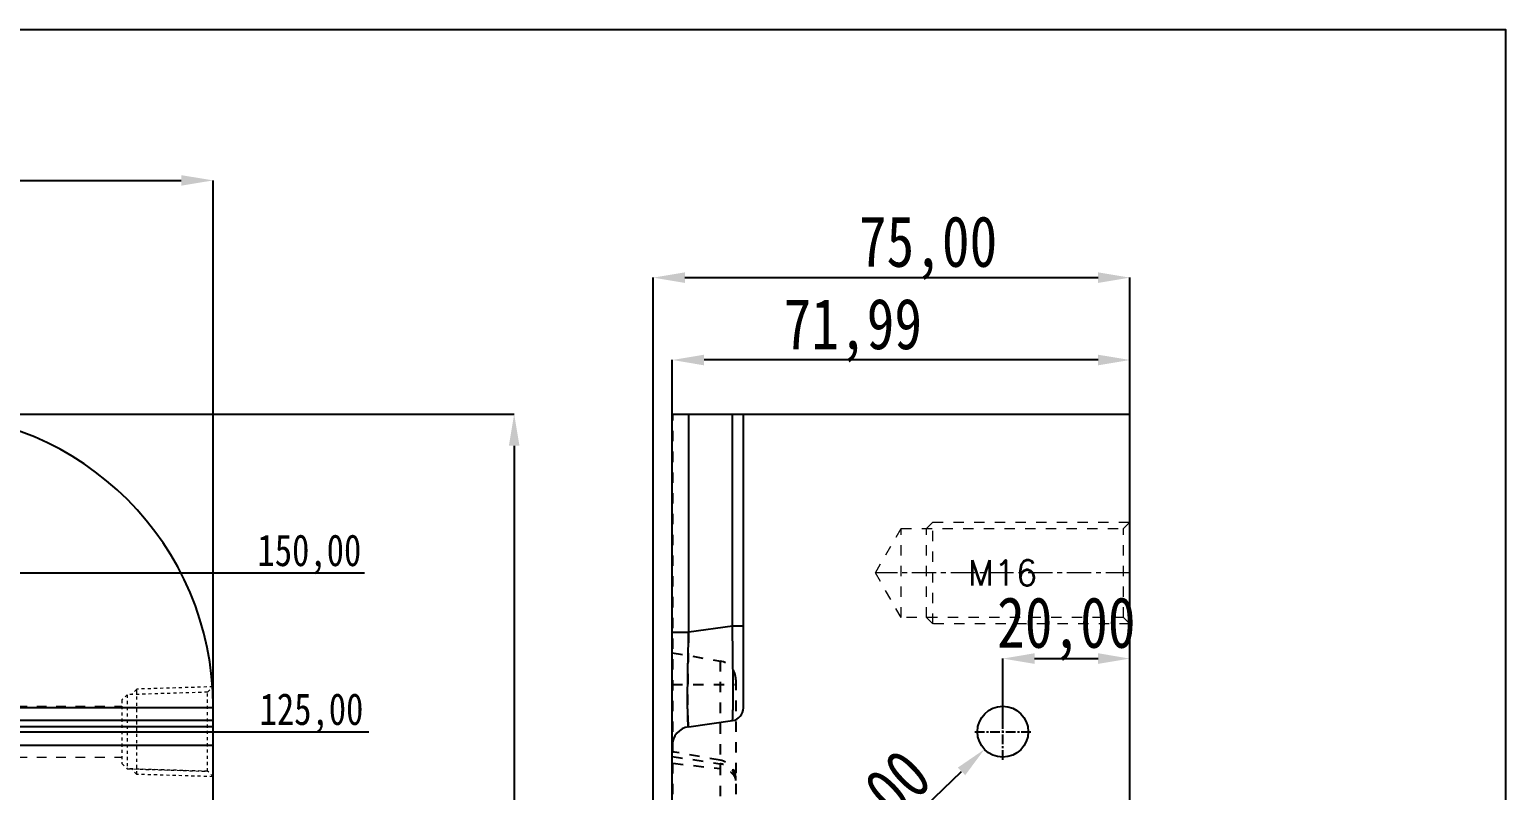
# Model space of a CAD drawing. Header units: millimetres. Extents: x 1727 to 4210, y -6182 to 759.
# Drawn here: x 2743.4 to 2975.6, y -2592 to -2472.3 of the extents above; entities that cross this region are included whole.
import ezdxf
from ezdxf.enums import TextEntityAlignment as Align

# ---------------------------------------------------------------- set-up
doc = ezdxf.new("R2010")
doc.units = ezdxf.units.MM
doc.header["$LTSCALE"] = 16.335
doc.header["$PDMODE"] = 3
doc.header["$PDSIZE"] = 0.3125
doc.linetypes.add('CENTER', pattern=[0.6, 0.375, -0.075, 0.075, -0.075])
doc.linetypes.add('HIDDEN', pattern=[0.2, 0.1, -0.1])
doc.layers.get('0').update_dxf_attribs({"linetype": 'CONTINUOUS'})
doc.layers.get('Defpoints').update_dxf_attribs({"linetype": 'CONTINUOUS'})
for name, color, linetype, lineweight in [('cool', 153, 'HIDDEN', 9), ('dim', 82, 'CONTINUOUS', 9), ('screw', 33, 'CONTINUOUS', 13)]:
    doc.layers.add(name, color=color, linetype=linetype, lineweight=lineweight)
doc.layers.add('DEFAULT_2', color=8, linetype='HIDDEN')
doc.styles.get("Standard").update_dxf_attribs({"font": 'txt', "width": 0.8})
doc.styles.add('TXT', font='txt.shx', dxfattribs={"bigfont": 'gbcbig.shx'})
doc.dimstyles.new('mold', dxfattribs={"dimtxt": 8, "dimasz": 5, "dimexe": 0, "dimexo": 0, "dimgap": 0, "dimtad": 1, "dimzin": 1, "dimtxsty": 'Standard', "dimcen": 0, "dimclrd": 4, "dimclre": 4, "dimclrt": 6, "dimazin": 0, "dimtfac": 1, "dimtofl": 0, "dimtmove": 0, "dimatfit": 3, "dimfxl": 0, "dimarcsym": 0})

# ---------------------------------------------------------------- blocks, each defined once
blk = doc.blocks.new('*D314')
at = {"color": 4, "lineweight": -2}
for p, q in [((2841.48, -2674.61), (2841.48, -2511.31)), ((2846.48, -2511.31), (2911.48, -2511.31)), ((2916.48, -2637.62), (2916.48, -2511.31))]:
    blk.add_line(p, q, dxfattribs=at)
at = {"color": 4}
for points in [[(2846.48, -2510.48), (2846.48, -2512.14), (2841.48, -2511.31)], [(2911.48, -2510.48), (2911.48, -2512.14), (2916.48, -2511.31)]]:
    blk.add_solid(points, dxfattribs=at)
at = {"layer": 'Defpoints', "color": 0}
for p in [(2916.48, -2511.31), (2916.48, -2637.62), (2841.48, -2674.61)]:
    blk.add_point(p, dxfattribs=at)
at = {"color": 6, "insert": (2884.73, -2506.64), "char_height": 8, "attachment_point": 5}
blk.add_mtext('75,00', dxfattribs=at)
blk = doc.blocks.new('*D315')
at = {"color": 4, "lineweight": -2}
for p, q in [((2844.5, -2537.81), (2844.5, -2524.27)), ((2911.48, -2524.27), (2849.5, -2524.27)), ((2916.48, -2532.77), (2916.48, -2524.27))]:
    blk.add_line(p, q, dxfattribs=at)
at = {"color": 4}
for points in [[(2849.5, -2523.44), (2849.5, -2525.11), (2844.5, -2524.27)], [(2911.48, -2523.44), (2911.48, -2525.11), (2916.48, -2524.27)]]:
    blk.add_solid(points, dxfattribs=at)
at = {"layer": 'Defpoints', "color": 0}
for p in [(2844.5, -2524.27), (2916.48, -2532.77), (2844.5, -2537.81)]:
    blk.add_point(p, dxfattribs=at)
at = {"color": 6, "insert": (2872.9, -2519.61), "char_height": 8, "attachment_point": 5}
blk.add_mtext('71,99', dxfattribs=at)
blk = doc.blocks.new('cool_jt_f12')
at = {"layer": 'cool', "ltscale": 0.3}
for p, q in [((0, 7.0785), (0.856, 6.2225)), ((0, 7.0785), (12, 6.7035)), ((0.856, 6.2225), (0.856, -6.2225)), ((13.5, 5.827375), (0.856, 6.2225)), ((0.856, 6.2225), (13.5, 5.827375)), ((12, 6.7035), (12.856, 5.8475)), ((12, 6.7035), (12, -6.7035)), ((14.327375, 5), (13.5, 5.827375)), ((13.5, -5.827375), (13.5, 5.827375)), ((14.327375, -5), (14.327375, 5)), ((0.856, -6.2225), (0, -7.0785)), ((0, -7.0785), (12, -6.7035)), ((0.856, -6.2225), (13.5, -5.827375)), ((12, -6.7035), (12.856, -5.8475)), ((13.5, -5.827375), (14.327375, -5))]:
    blk.add_line(p, q, dxfattribs=at)
blk = doc.blocks.new('124')
at = {"layer": 'cool', "ltscale": 0.932966}
for p, q in [((10.14, -1344.71), (401.48, -1344.71)), ((10.14, -1352.71), (401.48, -1352.71))]:
    blk.add_line(p, q, dxfattribs=at)
at = {"layer": 'cool', "color": 1, "linetype": 'CENTER', "ltscale": 0.621977}
blk.add_line((-4.19, -1348.71), (415.81, -1348.71), dxfattribs=at)
at = {"layer": 'cool', "ltscale": 0.932966, "rotation": 180}
blk.add_blockref('cool_jt_f12', (415.81, -1348.71), dxfattribs=at)
blk = doc.blocks.new('*D326')
at = {"color": 4, "lineweight": -2}
for p, q in [((2896.48, -2580.92), (2896.48, -2571.26)), ((2901.48, -2571.26), (2911.48, -2571.26)), ((2916.48, -2579.19), (2916.48, -2571.26))]:
    blk.add_line(p, q, dxfattribs=at)
at = {"color": 4}
for points in [[(2901.48, -2570.42), (2901.48, -2572.09), (2896.48, -2571.26)], [(2911.48, -2570.42), (2911.48, -2572.09), (2916.48, -2571.26)]]:
    blk.add_solid(points, dxfattribs=at)
at = {"layer": 'Defpoints', "color": 0}
for p in [(2916.48, -2571.26), (2916.48, -2579.19), (2896.48, -2580.92)]:
    blk.add_point(p, dxfattribs=at)
at = {"color": 6, "insert": (2906.48, -2566.59), "char_height": 8, "attachment_point": 5}
blk.add_mtext('20,00', dxfattribs=at)
blk = doc.blocks.new('*D327')
at = {"color": 4, "lineweight": -2}
blk.add_line((2868.71, -2609.48), (2889.99, -2589.01), dxfattribs=at)
at = {"color": 4}
blk.add_solid([(2889.42, -2588.41), (2890.57, -2589.61), (2893.6, -2585.54)], dxfattribs=at)
at = {"layer": 'Defpoints', "color": 0}
for p in [(2899.37, -2580), (2893.6, -2585.54)]:
    blk.add_point(p, dxfattribs=at)
at = {"color": 6, "insert": (2874.31, -2597.61), "char_height": 8, "attachment_point": 5, "rotation": 43.8741}
blk.add_mtext('∅8,00', dxfattribs=at)
blk = doc.blocks.new('*D523')
at = {"color": 4, "lineweight": -2}
for p, q in [((2352.27, -2598.28), (2352.27, -2496.01)), ((2357.27, -2496.01), (2767.27, -2496.01)), ((2772.27, -2598.28), (2772.27, -2496.01))]:
    blk.add_line(p, q, dxfattribs=at)
at = {"color": 4}
for points in [[(2357.27, -2495.18), (2357.27, -2496.84), (2352.27, -2496.01)], [(2767.27, -2495.18), (2767.27, -2496.84), (2772.27, -2496.01)]]:
    blk.add_solid(points, dxfattribs=at)
at = {"layer": 'Defpoints', "color": 0}
for p in [(2772.27, -2496.01), (2352.27, -2598.28), (2772.27, -2598.28)]:
    blk.add_point(p, dxfattribs=at)
at = {"color": 6, "insert": (2575.04, -2491.34), "char_height": 8, "attachment_point": 5}
blk.add_mtext('420,00', dxfattribs=at)
blk = doc.blocks.new('*D524')
at = {"color": 4, "lineweight": -2}
for p, q in [((2713.22, -2532.77), (2819.63, -2532.77)), ((2819.63, -2537.77), (2819.63, -2877.77)), ((2704.39, -2882.77), (2819.63, -2882.77))]:
    blk.add_line(p, q, dxfattribs=at)
at = {"color": 4}
for points in [[(2818.8, -2537.77), (2820.46, -2537.77), (2819.63, -2532.77)], [(2818.8, -2877.77), (2820.46, -2877.77), (2819.63, -2882.77)]]:
    blk.add_solid(points, dxfattribs=at)
at = {"layer": 'Defpoints', "color": 0}
for p in [(2713.22, -2532.77), (2704.39, -2882.77), (2819.63, -2882.77)]:
    blk.add_point(p, dxfattribs=at)
at = {"color": 6, "insert": (2814.96, -2677.07), "char_height": 8, "attachment_point": 5, "rotation": 90}
blk.add_mtext('350,00', dxfattribs=at)
blk = doc.blocks.new('*D573')
at = {"layer": 'Defpoints', "color": 0}
for p in [(2741.07, -2557.77), (2778.75, -2557.77), (2562.27, -2707.77)]:
    blk.add_point(p, dxfattribs=at)
at = {"layer": 'dim', "color": 4, "lineweight": -2}
blk.add_line((2741.07, -2557.77), (2796.08, -2557.77), dxfattribs=at)
at = {"layer": 'dim', "color": 6, "insert": (2787.42, -2554.85), "char_height": 5, "attachment_point": 5}
blk.add_mtext('150,00', dxfattribs=at)
blk = doc.blocks.new('*D574')
at = {"layer": 'Defpoints', "color": 0}
for p in [(2721.39, -2582.77), (2778.75, -2582.77), (2562.27, -2707.77)]:
    blk.add_point(p, dxfattribs=at)
at = {"layer": 'dim', "color": 4, "lineweight": -2}
blk.add_line((2721.39, -2582.77), (2796.75, -2582.77), dxfattribs=at)
at = {"layer": 'dim', "color": 6, "insert": (2787.75, -2579.85), "char_height": 5, "attachment_point": 5}
blk.add_mtext('125,00', dxfattribs=at)

msp = doc.modelspace()

# ---------------------------------------------------------------- linework, layer by layer
at = {"color": 7, "linetype": 'Continuous'}
for p, q in [((2844.498, -2882.769), (2844.498, -2532.769)), ((2844.498, -2532.769), (2916.483, -2532.769)), ((2847.08, -2567.125), (2847.08, -2532.769)), ((2853.957, -2566.159), (2853.957, -2532.769)), ((2855.678, -2579.032), (2855.678, -2532.769)), ((2916.483, -2882.769), (2916.483, -2532.769)), ((2844.498, -2567.125), (2847.08, -2567.125)), ((2853.957, -2566.159), (2847.08, -2567.125)), ((2855.678, -2566.159), (2853.957, -2566.159)), ((2772.273, -2579.032), (2738.883, -2579.032)), ((2772.273, -2836.769), (2772.273, -2578.769)), ((2772.273, -2581.013), (2738.883, -2581.013)), ((2847.08, -2581.979), (2853.957, -2581.013)), ((2772.273, -2581.979), (2737.917, -2581.979)), ((2772.273, -2584.95), (2737.917, -2584.95))]:
    msp.add_line(p, q, dxfattribs=at)
at = {"color": 1, "linetype": 'CENTER', "ltscale": 0.248791}
for p, q in [((2896.483, -2587.169), (2896.483, -2578.369)), ((2892.083, -2582.769), (2900.883, -2582.769))]:
    msp.add_line(p, q, dxfattribs=at)
msp.add_lwpolyline([(2294.848, -2472.262), (2975.552, -2472.262), (2975.552, -2977.455), (2294.848, -2977.455)], close=True)
msp.add_circle((2896.483, -2582.769), 4)
at = {"color": 7, "linetype": 'Continuous'}
for centre, radius, start, end in [((2726.273, -2578.769), 46, 0, 90), ((2853.678, -2579.032), 2, 278, 0), ((2847.498, -2584.95), 3, 98, 180)]:
    msp.add_arc(centre, radius, start, end, dxfattribs=at)
for points, knots in [([(2847.08, -2581.979), (2847.072, -2581.98), (2847.052, -2581.954), (2847.031, -2581.868), (2847, -2581.661), (2846.977, -2581.319), (2846.953, -2580.835), (2846.935, -2580.22), (2846.922, -2579.477), (2846.914, -2578.613), (2846.911, -2577.244), (2846.922, -2575.304), (2846.955, -2572.757), (2847.008, -2569.995), (2847.054, -2568.094), (2847.08, -2567.125)], [0, 0, 0, 0, 0.0016309, 0.0052134, 0.0192163, 0.0425397, 0.0750713, 0.1165809, 0.1667144, 0.2250014, 0.290898, 0.442815, 0.6163365, 0.8045814, 1, 1, 1, 1]), ([(2853.957, -2581.013), (2853.965, -2581.012), (2853.974, -2580.979), (2853.984, -2580.93), (2853.995, -2580.836), (2854.011, -2580.649), (2854.026, -2580.324), (2854.041, -2579.836), (2854.053, -2579.215), (2854.062, -2578.469), (2854.067, -2577.604), (2854.07, -2576.237), (2854.062, -2574.304), (2854.04, -2571.769), (2854.005, -2569.019), (2853.974, -2567.124), (2853.957, -2566.159)], [0, 0, 0, 0, 0.0015729, 0.0053474, 0.0114425, 0.0198722, 0.0437205, 0.0767249, 0.1185953, 0.1689813, 0.2273811, 0.2932554, 0.4447672, 0.6175735, 0.8050518, 1, 1, 1, 1])]:
    msp.add_open_spline(points, degree=3, knots=knots, dxfattribs=at)
at = {"layer": 'DEFAULT_2', "color": 8, "linetype": 'HIDDEN'}
for p, q in [((2844.608, -2595.868), (2844.608, -2532.769)), ((2844.608, -2547.264), (2844.498, -2547.264)), ((2844.608, -2552.264), (2844.498, -2552.264)), ((2844.608, -2557.264), (2844.498, -2557.264)), ((2844.608, -2562.264), (2844.498, -2562.264)), ((2844.498, -2570.329), (2852.019, -2571.655)), ((2852.019, -2571.655), (2852.019, -2615.72)), ((2844.498, -2575.329), (2854.498, -2575.329)), ((2854.498, -2574.609), (2854.498, -2612.755)), ((2852.019, -2587.25), (2844.498, -2585.924)), ((2844.498, -2585.967), (2844.608, -2585.986)), ((2844.498, -2586.676), (2852.019, -2587.803)), ((2844.608, -2587.723), (2852.019, -2588.563))]:
    msp.add_line(p, q, dxfattribs=at)
for centre in [(2851.498, -2574.609), (2851.498, -2590.205)]:
    msp.add_arc(centre, 3, 0, 80, dxfattribs=at)
for points, knots in [([(2847.08, -2567.125), (2847.054, -2568.093), (2847.008, -2569.994), (2846.955, -2572.756), (2846.922, -2575.302), (2846.911, -2577.242), (2846.914, -2578.611), (2846.922, -2579.475), (2846.935, -2580.219), (2846.953, -2580.834), (2846.976, -2581.318), (2847, -2581.661), (2847.031, -2581.868), (2847.052, -2581.954), (2847.072, -2581.98), (2847.08, -2581.979)], [0, 0, 0, 0, 0.1953783, 0.3835484, 0.5570618, 0.7089899, 0.7748995, 0.8332009, 0.8833574, 0.9248803, 0.9574362, 0.9807724, 0.9947831, 0.9983683, 1, 1, 1, 1]), ([(2854.498, -2590.313), (2854.498, -2590.016), (2854.367, -2589.404), (2853.633, -2588.343), (2852.671, -2587.901), (2852.019, -2587.803)], [0, 0, 0, 0, 0.2345005, 0.4786239, 1, 1, 1, 1]), ([(2854.498, -2590.462), (2854.498, -2590.234), (2854.351, -2589.741), (2853.788, -2589.158), (2852.98, -2588.742), (2852.352, -2588.6), (2852.019, -2588.563)], [0, 0, 0, 0, 0.202589, 0.4335245, 0.7021484, 1, 1, 1, 1]), ([(2854.317, -2589.802), (2854.286, -2589.749), (2854.144, -2589.529), (2853.954, -2589.343), (2853.796, -2589.222)], [0, 0, 0, 0, 0.2364248, 1, 1, 1, 1]), ([(2854.498, -2590.462), (2854.498, -2590.406), (2854.482, -2590.176), (2854.402, -2589.953), (2854.317, -2589.802)], [0, 0, 0, 0, 0.2439863, 1, 1, 1, 1])]:
    msp.add_open_spline(points, degree=3, knots=knots, dxfattribs=at)
msp.add_open_spline([(2854.498, -2590.313), (2854.498, -2590.016), (2854.433, -2589.714), (2854.317, -2589.441)], degree=3, dxfattribs=at)
at = {"layer": 'screw', "color": 8, "linetype": 'HIDDEN', "ltscale": 0.995164}
for p, q in [((2876.441, -2557.769), (2880.483, -2550.769)), ((2880.483, -2550.769), (2915.483, -2550.769)), ((2880.483, -2564.769), (2880.483, -2550.769)), ((2915.483, -2550.769), (2916.483, -2549.769)), ((2915.483, -2564.769), (2915.483, -2550.769)), ((2880.483, -2564.769), (2876.441, -2557.769)), ((2915.483, -2564.769), (2880.483, -2564.769)), ((2916.483, -2565.769), (2915.483, -2564.769))]:
    msp.add_line(p, q, dxfattribs=at)
at = {"layer": 'screw', "color": 92, "linetype": 'HIDDEN', "ltscale": 0.995164}
for p, q in [((2884.483, -2550.769), (2885.483, -2549.769)), ((2884.483, -2564.769), (2884.483, -2550.769)), ((2885.483, -2549.769), (2916.483, -2549.769)), ((2885.483, -2565.769), (2885.483, -2549.769)), ((2885.483, -2565.769), (2884.483, -2564.769)), ((2916.483, -2565.769), (2885.483, -2565.769))]:
    msp.add_line(p, q, dxfattribs=at)
at = {"layer": 'screw', "color": 1, "linetype": 'CENTER', "ltscale": 0.621977}
msp.add_line((2916.483, -2557.769), (2876.441, -2557.769), dxfattribs=at)

# ---------------------------------------------------------------- block references
msp.add_blockref('124', (2356.462, -1234.06))

# ---------------------------------------------------------------- texts
at = {"layer": 'screw', "color": 6, "linetype": 'HIDDEN', "ltscale": 0.995164, "style": 'TXT'}
msp.add_text('M16', height=4, rotation=0.00001, dxfattribs=at).set_placement((2896.462, -2557.769), align=Align.MIDDLE)

# ---------------------------------------------------------------- dimensions: what is measured, and where the dimension line sits
for base, p1, p2, picture, middle in [((2772.273, -2496.009), (2352.273, -2598.284), (2772.273, -2598.284), '*D523', (2575.04, -2496.009)), ((2916.483, -2511.312), (2841.483, -2674.605), (2916.483, -2637.615), '*D314', (2884.732, -2511.312)), ((2844.497587273, -2524.274829294), (2916.482587273, -2532.768615403), (2844.497587273, -2537.809959105), '*D315', (2872.901855945, -2524.274829294)), ((2916.483, -2571.257), (2896.483, -2580.924), (2916.483, -2579.195), '*D326', (2906.483, -2571.257))]:
    dim = msp.add_linear_dim(base=base, p1=p1, p2=p2, dimstyle='mold')
    dim.commit()
    dim.dimension.update_dxf_attribs({"geometry": picture, "text_midpoint": middle, "dimtype": 160})
dim = msp.add_linear_dim(base=(2819.631, -2882.769), p1=(2713.222, -2532.769), p2=(2704.389, -2882.769), angle=90, dimstyle='mold')
dim.commit()
dim.dimension.update_dxf_attribs({"geometry": '*D524', "text_midpoint": (2819.631, -2677.07), "dimtype": 160})
dim = msp.add_diameter_dim_2p(p1=(2899.366, -2579.996), p2=(2893.599, -2585.541), dimstyle='mold')
dim.commit()
dim.dimension.update_dxf_attribs({"geometry": '*D327', "text_midpoint": (2874.314, -2597.609)})
at = {"layer": 'dim'}
for feature_location, offset, picture, middle in [((2741.073, -2557.769), (37.677, 0), '*D573', (2787.417, -2554.852)), ((2721.387, -2582.769), (57.363, 0), '*D574', (2787.751, -2579.852))]:
    dim = msp.add_ordinate_dim(feature_location=feature_location, offset=offset, dtype=0, origin=(2562.273, -2707.769), dimstyle='mold', override={"dimtxt": 5, "dimasz": 2}, dxfattribs=at)
    dim.commit()
    dim.dimension.update_dxf_attribs({"geometry": picture, "text_midpoint": middle})

doc.saveas('drawing.dxf')
